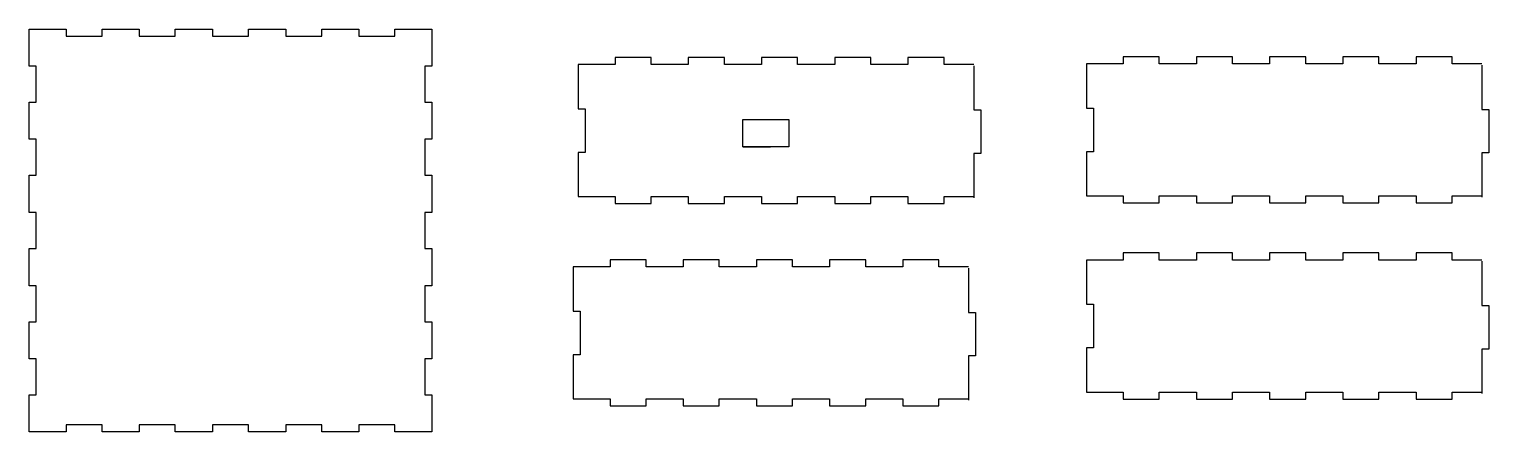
# Model space of a CAD drawing. Header units: millimetres. Extents: x 0 to 798, y -1 to 219.
import ezdxf

# ---------------------------------------------------------------- set-up
doc = ezdxf.new("R2010")
doc.units = ezdxf.units.MM
doc.layers.get('0').update_dxf_attribs({"true_color": 0xffffff})
doc.layers.add('hole', color=1, linetype='Continuous', lineweight=25, true_color=0xff0000)

msp = doc.modelspace()

# ---------------------------------------------------------------- linework, layer by layer
for p, q in [((0, 219.3), (20.15, 219.3)), ((0, 199.15), (0, 219.3)), ((20.15, 219.3), (20.15, 215.45)), ((20.15, 215.45), (39.85, 215.45)), ((39.85, 215.45), (39.85, 219.3)), ((39.85, 219.3), (60.15, 219.3)), ((60.15, 219.3), (60.15, 215.45)), ((60.15, 215.45), (79.85, 215.45)), ((79.85, 219.3), (100.15, 219.3)), ((79.85, 215.45), (79.85, 219.3)), ((100.15, 219.3), (100.15, 215.45)), ((100.15, 215.45), (119.85, 215.45)), ((119.85, 219.3), (140.15, 219.3)), ((119.85, 215.45), (119.85, 219.3)), ((140.15, 219.3), (140.15, 215.45)), ((140.15, 215.45), (159.85, 215.45)), ((159.85, 219.3), (180.15, 219.3)), ((159.85, 215.45), (159.85, 219.3)), ((180.15, 219.3), (180.15, 215.45)), ((180.15, 215.45), (199.85, 215.45)), ((199.85, 219.3), (220, 219.3)), ((199.85, 215.45), (199.85, 219.3)), ((220, 219.3), (220, 199.15)), ((320.15, 200), (300, 200)), ((300, 200), (300, 175.85)), ((339.85, 203.85), (320.15, 203.85)), ((320.15, 203.85), (320.15, 200)), ((339.85, 200), (339.85, 203.85)), ((360.15, 200), (339.85, 200)), ((379.85, 203.85), (360.15, 203.85)), ((360.15, 203.85), (360.15, 200)), ((379.85, 200), (379.85, 203.85)), ((400.15, 200), (379.85, 200)), ((419.85, 203.85), (400.15, 203.85)), ((400.15, 203.85), (400.15, 200)), ((419.85, 200), (419.85, 203.85)), ((440.15, 200), (419.85, 200)), ((459.85, 203.85), (440.15, 203.85)), ((440.15, 203.85), (440.15, 200)), ((459.85, 200), (459.85, 203.85)), ((480.15, 200), (459.85, 200)), ((480.15, 203.85), (480.15, 200)), ((499.85, 203.85), (480.15, 203.85)), ((499.85, 200), (499.85, 203.85)), ((516.06, 200), (499.85, 200)), ((597.77, 200.35), (577.62, 200.35)), ((577.62, 200.35), (577.62, 176.2)), ((617.47, 204.2), (597.77, 204.2)), ((597.77, 204.2), (597.77, 200.35)), ((617.47, 200.35), (617.47, 204.2)), ((637.77, 200.35), (617.47, 200.35)), ((657.47, 204.2), (637.77, 204.2)), ((637.77, 204.2), (637.77, 200.35)), ((657.47, 200.35), (657.47, 204.2)), ((677.77, 200.35), (657.47, 200.35)), ((697.47, 204.2), (677.77, 204.2)), ((677.77, 204.2), (677.77, 200.35)), ((697.47, 200.35), (697.47, 204.2)), ((717.77, 200.35), (697.47, 200.35)), ((737.47, 204.2), (717.77, 204.2)), ((717.77, 204.2), (717.77, 200.35)), ((737.47, 200.35), (737.47, 204.2)), ((757.77, 200.35), (737.47, 200.35)), ((757.77, 204.2), (757.77, 200.35)), ((777.47, 204.2), (757.77, 204.2)), ((777.47, 200.35), (777.47, 204.2)), ((793.68, 200.35), (777.47, 200.35)), ((793.68, 199.65), (793.68, 175.5)), ((3.85, 199.15), (0, 199.15)), ((3.85, 179.45), (3.85, 199.15)), ((220, 199.15), (216.15, 199.15)), ((216.15, 199.15), (216.15, 179.45)), ((516.06, 199.3), (516.06, 175.15)), ((0, 159.15), (0, 179.45)), ((0, 179.45), (3.85, 179.45)), ((216.15, 179.45), (220, 179.45)), ((220, 179.45), (220, 159.15)), ((300, 175.85), (303.85, 175.85)), ((303.85, 175.85), (303.85, 152)), ((577.62, 176.2), (581.47, 176.2)), ((581.47, 176.2), (581.47, 152.35)), ((793.68, 175.5), (797.53, 175.5)), ((797.53, 175.5), (797.53, 151.65)), ((516.06, 175.15), (519.91, 175.15)), ((519.91, 175.15), (519.91, 151.3)), ((3.85, 159.15), (0, 159.15)), ((3.85, 139.45), (3.85, 159.15)), ((216.15, 159.15), (216.15, 139.45)), ((220, 159.15), (216.15, 159.15)), ((303.85, 152), (300, 152)), ((300, 152), (300, 127.85)), ((581.47, 152.35), (577.62, 152.35)), ((577.62, 152.35), (577.62, 128.2)), ((797.53, 151.65), (793.68, 151.65)), ((793.68, 151.65), (793.68, 127.5)), ((519.91, 151.3), (516.06, 151.3)), ((516.06, 151.3), (516.06, 127.15)), ((0, 119.15), (0, 139.45)), ((0, 139.45), (3.85, 139.45)), ((216.15, 139.45), (220, 139.45)), ((220, 139.45), (220, 119.15)), ((300, 127.85), (320.15, 127.85)), ((320.15, 127.85), (320.15, 124)), ((339.85, 124), (339.85, 127.85)), ((339.85, 127.85), (360.15, 127.85)), ((360.15, 127.85), (360.15, 124)), ((379.85, 127.85), (400.15, 127.85)), ((379.85, 124), (379.85, 127.85)), ((400.15, 127.85), (400.15, 124)), ((419.85, 127.85), (440.15, 127.85)), ((419.85, 124), (419.85, 127.85)), ((440.15, 127.85), (440.15, 124)), ((459.85, 127.85), (480.15, 127.85)), ((459.85, 124), (459.85, 127.85)), ((480.15, 127.85), (480.15, 124)), ((499.85, 127.85), (516.06, 127.85)), ((499.85, 124), (499.85, 127.85)), ((577.62, 128.2), (597.77, 128.2)), ((597.77, 128.2), (597.77, 124.35)), ((617.47, 124.35), (617.47, 128.2)), ((617.47, 128.2), (637.77, 128.2)), ((637.77, 128.2), (637.77, 124.35)), ((657.47, 128.2), (677.77, 128.2)), ((657.47, 124.35), (657.47, 128.2)), ((677.77, 128.2), (677.77, 124.35)), ((697.47, 128.2), (717.77, 128.2)), ((697.47, 124.35), (697.47, 128.2)), ((717.77, 128.2), (717.77, 124.35)), ((737.47, 128.2), (757.77, 128.2)), ((737.47, 124.35), (737.47, 128.2)), ((757.77, 128.2), (757.77, 124.35)), ((777.47, 128.2), (793.68, 128.2)), ((777.47, 124.35), (777.47, 128.2)), ((320.15, 124), (339.85, 124)), ((360.15, 124), (379.85, 124)), ((400.15, 124), (419.85, 124)), ((440.15, 124), (459.85, 124)), ((480.15, 124), (499.85, 124)), ((597.77, 124.35), (617.47, 124.35)), ((637.77, 124.35), (657.47, 124.35)), ((677.77, 124.35), (697.47, 124.35)), ((717.77, 124.35), (737.47, 124.35)), ((757.77, 124.35), (777.47, 124.35)), ((3.85, 119.15), (0, 119.15)), ((3.85, 99.45), (3.85, 119.15)), ((216.15, 119.15), (216.15, 99.45)), ((220, 119.15), (216.15, 119.15)), ((0, 79.15), (0, 99.45)), ((0, 99.45), (3.85, 99.45)), ((216.15, 99.45), (220, 99.45)), ((220, 99.45), (220, 79.15)), ((617.47, 97.02), (597.77, 97.02)), ((597.77, 97.02), (597.77, 93.17)), ((617.47, 93.17), (617.47, 97.02)), ((657.47, 97.02), (637.77, 97.02)), ((637.77, 97.02), (637.77, 93.17)), ((657.47, 93.17), (657.47, 97.02)), ((697.47, 97.02), (677.77, 97.02)), ((677.77, 97.02), (677.77, 93.17)), ((697.47, 93.17), (697.47, 97.02)), ((737.47, 97.02), (717.77, 97.02)), ((717.77, 97.02), (717.77, 93.17)), ((737.47, 93.17), (737.47, 97.02)), ((757.77, 97.02), (757.77, 93.17)), ((777.47, 97.02), (757.77, 97.02)), ((777.47, 93.17), (777.47, 97.02)), ((317.36, 89.43), (297.21, 89.43)), ((297.21, 89.43), (297.21, 65.28)), ((337.06, 93.28), (317.36, 93.28)), ((317.36, 93.28), (317.36, 89.43)), ((337.06, 89.43), (337.06, 93.28)), ((357.36, 89.43), (337.06, 89.43)), ((377.06, 93.28), (357.36, 93.28)), ((357.36, 93.28), (357.36, 89.43)), ((377.06, 89.43), (377.06, 93.28)), ((397.36, 89.43), (377.06, 89.43)), ((417.06, 93.28), (397.36, 93.28)), ((397.36, 93.28), (397.36, 89.43)), ((417.06, 89.43), (417.06, 93.28)), ((437.36, 89.43), (417.06, 89.43)), ((457.06, 93.28), (437.36, 93.28)), ((437.36, 93.28), (437.36, 89.43)), ((457.06, 89.43), (457.06, 93.28)), ((477.36, 89.43), (457.06, 89.43)), ((477.36, 93.28), (477.36, 89.43)), ((497.06, 93.28), (477.36, 93.28)), ((497.06, 89.43), (497.06, 93.28)), ((513.27, 89.43), (497.06, 89.43)), ((513.27, 88.73), (513.27, 64.58)), ((597.77, 93.17), (577.62, 93.17)), ((577.62, 93.17), (577.62, 69.02)), ((637.77, 93.17), (617.47, 93.17)), ((677.77, 93.17), (657.47, 93.17)), ((717.77, 93.17), (697.47, 93.17)), ((757.77, 93.17), (737.47, 93.17)), ((793.68, 93.17), (777.47, 93.17)), ((793.68, 92.47), (793.68, 68.32)), ((3.85, 79.15), (0, 79.15)), ((3.85, 59.45), (3.85, 79.15)), ((216.15, 79.15), (216.15, 59.45)), ((220, 79.15), (216.15, 79.15)), ((297.21, 65.28), (301.06, 65.28)), ((301.06, 65.28), (301.06, 41.43)), ((513.27, 64.58), (517.12, 64.58)), ((517.12, 64.58), (517.12, 40.73)), ((577.62, 69.02), (581.47, 69.02)), ((581.47, 69.02), (581.47, 45.17)), ((793.68, 68.32), (797.53, 68.32)), ((797.53, 68.32), (797.53, 44.47)), ((0, 39.15), (0, 59.45)), ((0, 59.45), (3.85, 59.45)), ((216.15, 59.45), (220, 59.45)), ((220, 59.45), (220, 39.15)), ((301.06, 41.43), (297.21, 41.43)), ((297.21, 41.43), (297.21, 17.28)), ((517.12, 40.73), (513.27, 40.73)), ((513.27, 40.73), (513.27, 16.58)), ((581.47, 45.17), (577.62, 45.17)), ((577.62, 45.17), (577.62, 21.02)), ((797.53, 44.47), (793.68, 44.47)), ((793.68, 44.47), (793.68, 20.32)), ((3.85, 39.15), (0, 39.15)), ((3.85, 19.45), (3.85, 39.15)), ((216.15, 39.15), (216.15, 19.45)), ((220, 39.15), (216.15, 39.15)), ((0, 19.45), (3.85, 19.45)), ((0, -0.7), (0, 19.45)), ((216.15, 19.45), (220, 19.45)), ((220, 19.45), (220, -0.7)), ((297.21, 17.28), (317.36, 17.28)), ((317.36, 17.28), (317.36, 13.43)), ((337.06, 13.43), (337.06, 17.28)), ((337.06, 17.28), (357.36, 17.28)), ((357.36, 17.28), (357.36, 13.43)), ((377.06, 17.28), (397.36, 17.28)), ((377.06, 13.43), (377.06, 17.28)), ((397.36, 17.28), (397.36, 13.43)), ((417.06, 17.28), (437.36, 17.28)), ((417.06, 13.43), (417.06, 17.28)), ((437.36, 17.28), (437.36, 13.43)), ((457.06, 17.28), (477.36, 17.28)), ((457.06, 13.43), (457.06, 17.28)), ((477.36, 17.28), (477.36, 13.43)), ((497.06, 17.28), (513.27, 17.28)), ((497.06, 13.43), (497.06, 17.28)), ((577.62, 21.02), (597.77, 21.02)), ((597.77, 21.02), (597.77, 17.17)), ((597.77, 17.17), (617.47, 17.17)), ((617.47, 17.17), (617.47, 21.02)), ((617.47, 21.02), (637.77, 21.02)), ((637.77, 21.02), (637.77, 17.17)), ((637.77, 17.17), (657.47, 17.17)), ((657.47, 21.02), (677.77, 21.02)), ((657.47, 17.17), (657.47, 21.02)), ((677.77, 21.02), (677.77, 17.17)), ((677.77, 17.17), (697.47, 17.17)), ((697.47, 21.02), (717.77, 21.02)), ((697.47, 17.17), (697.47, 21.02)), ((717.77, 21.02), (717.77, 17.17)), ((717.77, 17.17), (737.47, 17.17)), ((737.47, 21.02), (757.77, 21.02)), ((737.47, 17.17), (737.47, 21.02)), ((757.77, 21.02), (757.77, 17.17)), ((757.77, 17.17), (777.47, 17.17)), ((777.47, 21.02), (793.68, 21.02)), ((777.47, 17.17), (777.47, 21.02)), ((317.36, 13.43), (337.06, 13.43)), ((357.36, 13.43), (377.06, 13.43)), ((397.36, 13.43), (417.06, 13.43)), ((437.36, 13.43), (457.06, 13.43)), ((477.36, 13.43), (497.06, 13.43)), ((39.85, 3.15), (20.15, 3.15)), ((20.15, 3.15), (20.15, -0.7)), ((39.85, -0.7), (39.85, 3.15)), ((79.85, 3.15), (60.15, 3.15)), ((60.15, 3.15), (60.15, -0.7)), ((79.85, -0.7), (79.85, 3.15)), ((119.85, 3.15), (100.15, 3.15)), ((100.15, 3.15), (100.15, -0.7)), ((119.85, -0.7), (119.85, 3.15)), ((159.85, 3.15), (140.15, 3.15)), ((140.15, 3.15), (140.15, -0.7)), ((159.85, -0.7), (159.85, 3.15)), ((180.15, 3.15), (180.15, -0.7)), ((199.85, 3.15), (180.15, 3.15)), ((199.85, -0.7), (199.85, 3.15)), ((20.15, -0.7), (0, -0.7)), ((60.15, -0.7), (39.85, -0.7)), ((100.15, -0.7), (79.85, -0.7)), ((140.15, -0.7), (119.85, -0.7)), ((180.15, -0.7), (159.85, -0.7)), ((220, -0.7), (199.85, -0.7))]:
    msp.add_line(p, q)
at = {"layer": 'hole'}
for p, q in [((390, 170), (415, 170)), ((390, 155), (390, 170)), ((415, 170), (415, 155)), ((415, 155), (390, 155)), ((390, 155), (405, 155)), ((405, 155), (390, 155))]:
    msp.add_line(p, q, dxfattribs=at)

doc.saveas('drawing.dxf')
